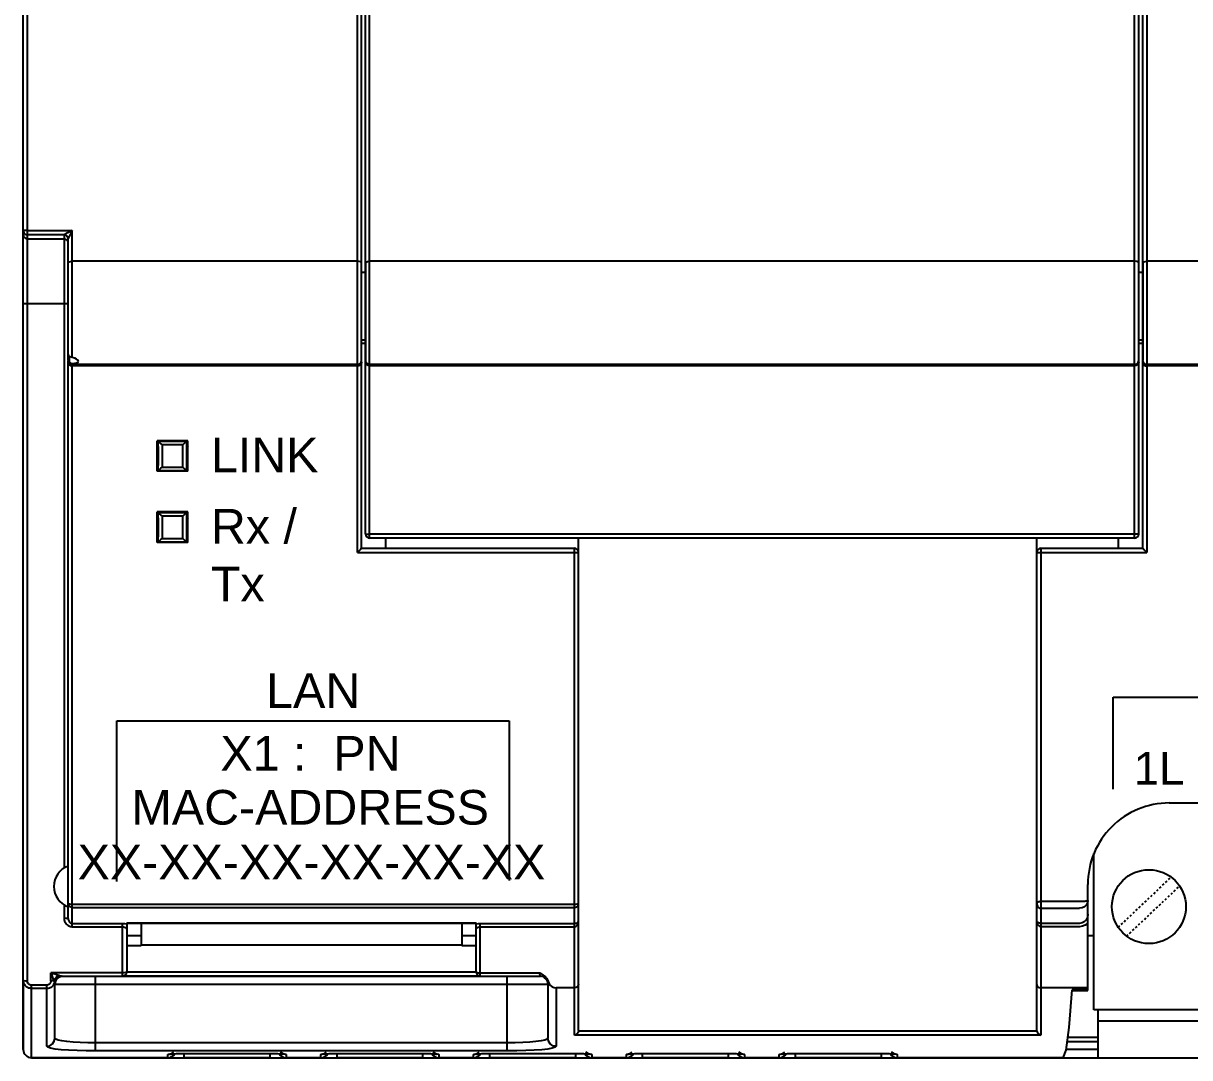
# Model space of a CAD drawing. Header units: inches. Extents: x 57 to 2760, y -193 to 2149.
# Drawn here: x 390 to 447.2, y 1772.8 to 1823.6 of the extents above; entities that cross this region are included whole.
import ezdxf

# ---------------------------------------------------------------- set-up
doc = ezdxf.new("R2010")
doc.units = ezdxf.units.IN
doc.header["$MEASUREMENT"] = 0
doc.linetypes.add('DOT', pattern=[0.2, 0.1, -0.1])
doc.styles.get("Standard").update_dxf_attribs({"font": 'arial.ttf'})

msp = doc.modelspace()

# ---------------------------------------------------------------- linework, layer by layer
at = {"color": 7, "linetype": 'Continuous'}
for p, q in [((389.97114, 1773.19462), (389.97114, 1872.39462)), ((390.17114, 1776.56641), (390.17114, 1869.02283)), ((406.37114, 1797.5811), (406.37114, 1850.50814)), ((445.12114, 1850.50814), (445.12114, 1797.5811)), ((406.57114, 1797.79417), (406.57114, 1850.29507)), ((406.97114, 1798.29462), (406.97114, 1849.79462)), ((444.52114, 1798.29462), (444.52114, 1849.79462)), ((444.92114, 1797.79417), (444.92114, 1850.29507)), ((406.77114, 1798.49462), (406.77114, 1849.59462)), ((444.72114, 1798.49462), (444.72114, 1849.59462)), ((406.57114, 1811.79818), (406.57114, 1838.58396)), ((390.17114, 1813.37762), (392.37114, 1813.37762)), ((390.17114, 1813.18286), (391.97356, 1813.18286)), ((391.97114, 1813.179), (391.97114, 1782.09265)), ((392.07502, 1813.23102), (392.03478, 1813.2115)), ((392.19336, 1813.28918), (392.07502, 1813.23102)), ((392.37114, 1813.37762), (392.19336, 1813.28918)), ((392.37114, 1813.37762), (392.22308, 1813.08304)), ((392.37114, 1807.14898), (392.37114, 1813.37762)), ((390.17114, 1812.98244), (391.97114, 1812.98244)), ((392.17114, 1807.04377), (392.17114, 1812.97977)), ((392.22308, 1813.08304), (392.19385, 1813.02554)), ((406.37114, 1811.87849), (392.37114, 1811.87849)), ((406.77114, 1811.79818), (406.77114, 1807.00654)), ((444.52114, 1811.87849), (406.97114, 1811.87849)), ((444.92114, 1811.79818), (444.92114, 1807.00527)), ((477.57114, 1811.87849), (445.12114, 1811.87849)), ((406.77114, 1811.32784), (406.57114, 1811.32784)), ((444.92114, 1811.32784), (444.72114, 1811.32784)), ((389.97114, 1809.79462), (392.17114, 1809.79462)), ((406.77114, 1808.00147), (406.57114, 1808.00147)), ((444.92114, 1808.00147), (444.72114, 1808.00147)), ((406.77114, 1807.84176), (406.57114, 1807.84176)), ((444.92114, 1807.84176), (444.72114, 1807.84176)), ((392.17114, 1779.62194), (392.17114, 1807.00527)), ((392.22114, 1807.22572), (392.22114, 1806.9179)), ((392.37114, 1779.22064), (392.37114, 1806.85877)), ((406.57114, 1797.79417), (406.57114, 1806.92251)), ((406.7984, 1806.90755), (406.77116, 1807.00511)), ((444.93636, 1806.92903), (444.92114, 1807.00527)), ((406.37114, 1806.80604), (392.37114, 1806.80604)), ((406.37114, 1806.73864), (392.37114, 1806.73864)), ((444.52114, 1806.80874), (406.97114, 1806.80874)), ((444.52114, 1806.74111), (406.97114, 1806.74111)), ((477.57114, 1806.80604), (445.12114, 1806.80604)), ((477.57114, 1806.73864), (445.12114, 1806.73864)), ((398.0394, 1803.07141), (396.53606, 1803.07141)), ((396.53606, 1803.07141), (396.58097, 1803.0265)), ((396.58097, 1803.0265), (396.6102, 1803.02598)), ((396.6102, 1803.02598), (396.62482, 1803.02572)), ((397.95065, 1803.02572), (396.62482, 1803.02572)), ((397.79374, 1802.86189), (396.78172, 1802.86189)), ((397.95065, 1803.02572), (397.99449, 1803.0265)), ((398.0394, 1803.07141), (397.99449, 1803.0265)), ((398.03869, 1802.83298), (398.02085, 1802.8197)), ((398.02085, 1802.8197), (398.03846, 1802.754)), ((398.01234, 1802.39842), (398.01233, 1802.24343)), ((398.01233, 1802.24343), (398.01316, 1802.09562)), ((398.01317, 1802.54577), (398.01234, 1802.39842)), ((396.78172, 1801.77758), (397.79374, 1801.77758)), ((398.01316, 1802.09562), (398.01472, 1801.97011)), ((398.02085, 1801.81978), (398.03846, 1801.88548)), ((396.53606, 1801.56807), (396.58097, 1801.61298)), ((398.0394, 1801.56807), (396.53606, 1801.56807)), ((396.62481, 1801.61376), (396.58097, 1801.61298)), ((396.62481, 1801.61376), (397.95065, 1801.61376)), ((397.96527, 1801.6135), (397.95065, 1801.61376)), ((397.99449, 1801.61298), (397.96527, 1801.6135)), ((398.0394, 1801.56807), (397.99449, 1801.61298)), ((396.53606, 1799.57141), (396.58097, 1799.5265)), ((398.0394, 1799.57141), (396.53606, 1799.57141)), ((396.58097, 1799.5265), (396.6102, 1799.52598)), ((396.6102, 1799.52598), (396.62482, 1799.52572)), ((397.95065, 1799.52572), (396.62482, 1799.52572)), ((397.95065, 1799.52572), (397.99449, 1799.5265)), ((398.0394, 1799.57141), (397.99449, 1799.5265)), ((397.79374, 1799.36189), (396.78172, 1799.36189)), ((398.01234, 1798.89842), (398.01233, 1798.74343)), ((398.01317, 1799.04577), (398.01234, 1798.89842)), ((398.03869, 1799.33298), (398.02085, 1799.3197)), ((398.02085, 1799.3197), (398.03846, 1799.254)), ((396.78172, 1798.27758), (397.79374, 1798.27758)), ((398.01233, 1798.74343), (398.01316, 1798.59562)), ((398.01316, 1798.59562), (398.01472, 1798.47011)), ((398.02085, 1798.31978), (398.03846, 1798.38548)), ((444.52114, 1798.48139), (406.97114, 1798.48139)), ((444.52114, 1798.29462), (406.97114, 1798.29462)), ((444.52114, 1798.29462), (406.97114, 1798.29462)), ((407.77114, 1797.79462), (407.77114, 1798.29462)), ((417.22114, 1774.1282), (417.22114, 1798.29462)), ((439.72114, 1774.12831), (439.72114, 1798.29462)), ((443.72114, 1797.79462), (443.72114, 1798.29462)), ((396.53606, 1798.06807), (396.58097, 1798.11298)), ((398.0394, 1798.06807), (396.53606, 1798.06807)), ((396.62481, 1798.11376), (396.58097, 1798.11298)), ((396.62481, 1798.11376), (397.95065, 1798.11376)), ((397.96527, 1798.1135), (397.95065, 1798.11376)), ((397.99449, 1798.11298), (397.96527, 1798.1135)), ((398.0394, 1798.06807), (397.99449, 1798.11298)), ((406.57114, 1797.79462), (417.02114, 1797.79462)), ((417.02114, 1773.90033), (417.02114, 1797.79462)), ((439.92114, 1797.79462), (444.92114, 1797.79462)), ((439.92114, 1797.79462), (439.92114, 1773.90033)), ((406.37114, 1797.5811), (417.02114, 1797.5811)), ((417.22114, 1774.12831), (417.22114, 1797.59462)), ((439.92114, 1797.5811), (445.12114, 1797.5811)), ((446.22114, 1785.29462), (472.22111, 1785.29462)), ((442.52114, 1775.14462), (442.52114, 1782.81449)), ((442.22114, 1780.50962), (442.22114, 1781.29462)), ((442.22114, 1776.09161), (442.22114, 1781.29462)), ((391.97114, 1780.29659), (391.97114, 1779.65211)), ((392.37114, 1780.33179), (417.02114, 1780.33179)), ((392.37114, 1780.15894), (417.02114, 1780.15894)), ((439.92114, 1780.46907), (441.82114, 1780.46907)), ((439.92114, 1780.12325), (441.82114, 1780.12325)), ((392.37114, 1779.38322), (394.84614, 1779.38322)), ((394.84614, 1776.79462), (394.84614, 1779.38322)), ((394.84614, 1779.38322), (394.94915, 1779.37939)), ((394.94915, 1779.37939), (395.04614, 1779.36806)), ((395.04614, 1779.4129), (395.04614, 1776.99462)), ((395.04614, 1779.4129), (412.19614, 1779.4129)), ((395.04614, 1779.39927), (412.19614, 1779.39927)), ((395.74714, 1779.39927), (395.74714, 1778.31462)), ((411.49514, 1779.39927), (411.49514, 1778.31462)), ((412.19614, 1776.99462), (412.19614, 1779.4129)), ((412.19614, 1779.36806), (412.29298, 1779.37938)), ((412.29298, 1779.37938), (412.39614, 1779.38322)), ((412.39614, 1779.38322), (417.02114, 1779.38322)), ((412.39614, 1776.79462), (412.39614, 1779.38322)), ((441.82105, 1779.38322), (439.92114, 1779.38322)), ((392.37114, 1779.22064), (394.84614, 1779.22064)), ((395.04614, 1778.79462), (395.74714, 1778.79462)), ((411.49514, 1778.79462), (412.19614, 1778.79462)), ((412.39614, 1779.22064), (417.02114, 1779.22064)), ((441.82114, 1779.22064), (439.92114, 1779.22064)), ((442.22114, 1778.79462), (442.52114, 1778.79462)), ((395.04614, 1778.29462), (395.74714, 1778.29462)), ((411.49514, 1778.31462), (395.74714, 1778.31462)), ((411.49514, 1778.29462), (412.19614, 1778.29462)), ((389.97114, 1776.59967), (389.97114, 1773.19462)), ((391.32114, 1776.56641), (391.32114, 1776.9618)), ((394.84614, 1776.96175), (391.32114, 1776.9618)), ((391.41955, 1776.67492), (391.45478, 1776.57492)), ((391.45478, 1776.57492), (391.52629, 1776.68267)), ((391.50669, 1776.49499), (391.58541, 1776.65007)), ((391.58541, 1776.65007), (391.72202, 1776.75668)), ((391.72202, 1776.75668), (391.89061, 1776.79462)), ((391.89061, 1776.79462), (415.35063, 1776.79462)), ((393.52114, 1773.12586), (393.52114, 1776.79462)), ((412.39614, 1776.79462), (394.84614, 1776.79462)), ((412.19614, 1776.99462), (395.04614, 1776.99462)), ((412.39614, 1776.96175), (415.32917, 1776.96175)), ((413.72114, 1773.12586), (413.72114, 1776.79462)), ((415.73588, 1776.49854), (415.65606, 1776.65194)), ((415.73886, 1776.52908), (415.78282, 1776.42533)), ((390.37114, 1772.79462), (390.37114, 1776.3493)), ((391.12114, 1776.3493), (390.37114, 1776.3493)), ((391.12112, 1776.18957), (390.37114, 1776.18957)), ((391.12114, 1773.35186), (391.12114, 1776.3493)), ((391.52114, 1773.74965), (391.52114, 1776.39462)), ((391.52114, 1773.74963), (391.52114, 1776.39462)), ((391.52114, 1776.39462), (415.72114, 1776.39462)), ((415.72114, 1776.39462), (415.72114, 1773.74965)), ((417.02114, 1776.22281), (416.12114, 1776.22281)), ((416.12114, 1776.22281), (416.12114, 1773.35186)), ((442.22114, 1776.22281), (439.92114, 1776.22281)), ((441.30581, 1774.27635), (441.45271, 1776.1182)), ((441.44914, 1776.09161), (442.22114, 1776.09161)), ((442.22114, 1776.1182), (441.45271, 1776.1182)), ((475.43114, 1775.14462), (442.52114, 1775.14462)), ((442.72114, 1775.14462), (442.72114, 1772.79462)), ((442.72114, 1774.60462), (475.72114, 1774.60462)), ((439.92114, 1773.90033), (417.02114, 1773.90033)), ((439.72338, 1774.09812), (417.2189, 1774.09812)), ((417.22114, 1774.12831), (417.22108, 1774.12326)), ((441.24113, 1773.79462), (442.72114, 1773.79462)), ((413.72114, 1773.12586), (393.52114, 1773.12586)), ((413.72113, 1773.52453), (393.52115, 1773.52453)), ((442.72114, 1773.19462), (441.16056, 1773.19462)), ((441.21427, 1773.59462), (442.72114, 1773.59462)), ((397.07114, 1772.79462), (390.37114, 1772.79462)), ((390.37114, 1772.79462), (479.57114, 1772.79462)), ((397.07114, 1772.79462), (397.07114, 1772.95281)), ((397.82751, 1773.00038), (402.07114, 1773.00045)), ((397.87114, 1773.00128), (402.07114, 1773.00128)), ((397.87114, 1772.79462), (397.87114, 1773.00128)), ((402.07114, 1772.79462), (397.87114, 1772.79462)), ((402.07114, 1773.00128), (402.07114, 1772.79462)), ((402.87114, 1772.95281), (402.87114, 1772.79462)), ((404.57114, 1772.79462), (402.87114, 1772.79462)), ((404.57114, 1772.79462), (404.57114, 1772.95281)), ((405.32751, 1773.00038), (409.57114, 1773.00045)), ((405.37114, 1773.00128), (409.57114, 1773.00128)), ((405.37114, 1772.79462), (405.37114, 1773.00128)), ((409.57114, 1772.79462), (405.37114, 1772.79462)), ((409.57114, 1773.00128), (409.57114, 1772.79462)), ((410.37114, 1772.95281), (410.37114, 1772.79462)), ((412.07114, 1772.79462), (410.37114, 1772.79462)), ((412.07114, 1772.79462), (412.07114, 1772.95281)), ((412.82751, 1773.00038), (417.07114, 1773.00045)), ((412.87114, 1773.00128), (417.07114, 1773.00128)), ((412.87114, 1772.79462), (412.87114, 1773.00128)), ((417.07114, 1772.79462), (412.87114, 1772.79462)), ((417.07114, 1773.00128), (417.07114, 1772.79462)), ((417.87114, 1772.95281), (417.87114, 1772.79462)), ((419.57114, 1772.79462), (417.87114, 1772.79462)), ((419.57114, 1772.79462), (419.57114, 1772.95281)), ((420.32751, 1773.00038), (424.57114, 1773.00045)), ((420.37114, 1773.00128), (424.57114, 1773.00128)), ((420.37114, 1772.79462), (420.37114, 1773.00128)), ((424.57114, 1772.79462), (420.37114, 1772.79462)), ((424.57114, 1773.00128), (424.57114, 1772.79462)), ((425.37114, 1772.95281), (425.37114, 1772.79462)), ((427.07114, 1772.79462), (425.37114, 1772.79462)), ((427.07114, 1772.79462), (427.07114, 1772.95281)), ((427.82751, 1773.00038), (432.07114, 1773.00045)), ((427.87114, 1773.00128), (432.07114, 1773.00128)), ((427.87114, 1772.79462), (427.87114, 1773.00128)), ((432.07114, 1772.79462), (427.87114, 1772.79462)), ((432.07114, 1773.00128), (432.07114, 1772.79462)), ((432.87114, 1772.95281), (432.87114, 1772.79462)), ((441.00644, 1772.79462), (432.87114, 1772.79462))]:
    msp.add_line(p, q, dxfattribs=at)
for p, q in [((443.46139, 1785.96903), (443.46139, 1790.48261)), ((443.46139, 1790.48261), (462.93614, 1790.48261)), ((394.55277, 1789.32277), (413.82367, 1789.32277)), ((394.55277, 1781.43393), (394.55277, 1789.32277)), ((413.82367, 1789.32277), (413.82367, 1781.49508))]:
    msp.add_line(p, q)
at = {"linetype": 'DOT'}
for p, q in [((443.71529, 1779.19139), (446.31437, 1781.65344)), ((444.12791, 1778.7558), (446.72699, 1781.21785))]:
    msp.add_line(p, q, dxfattribs=at)
at = {"color": 7, "linetype": 'Continuous'}
for points in [[(389.97114, 1813.3821), (389.97399, 1813.34858), (389.9835, 1813.31315), (390.00114, 1813.27715), (390.02824, 1813.2427), (390.06574, 1813.21277), (390.11376, 1813.19124), (390.17114, 1813.18286)], [(390.17114, 1813.37762), (390.09412, 1813.37796), (390.0284, 1813.37896), (389.98574, 1813.38042), (389.97114, 1813.3821)], [(389.97114, 1813.18168), (389.98636, 1813.10544), (390.02972, 1813.0408), (390.0946, 1812.99761), (390.17114, 1812.98244)], [(391.97356, 1813.18286), (391.97172, 1813.1809), (391.97114, 1813.179)], [(391.97114, 1813.179), (392.07114, 1813.15231), (392.14434, 1813.07939), (392.17114, 1812.97977)], [(392.03478, 1813.2115), (391.99949, 1813.19463), (391.98438, 1813.1876), (391.97356, 1813.18286)], [(391.97356, 1813.18286), (392.07227, 1813.15562), (392.14492, 1813.08299), (392.17235, 1812.98414)], [(391.97114, 1812.98244), (392.04768, 1812.96728), (392.11256, 1812.92409), (392.15592, 1812.85945)], [(392.17235, 1812.98414), (392.17143, 1812.98191), (392.17114, 1812.97977)], [(392.19385, 1813.02554), (392.17776, 1812.9943), (392.17235, 1812.98414)], [(392.17114, 1811.79818), (392.18504, 1811.82801), (392.22633, 1811.85394), (392.2912, 1811.87193), (392.37114, 1811.87849)], [(406.57114, 1811.79818), (406.55724, 1811.82801), (406.51595, 1811.85394), (406.45108, 1811.87193), (406.37114, 1811.87849)], [(406.77114, 1811.79818), (406.79586, 1811.83729), (406.86739, 1811.86705), (406.97114, 1811.87849)], [(444.72114, 1811.79818), (444.69642, 1811.83729), (444.62489, 1811.86705), (444.52114, 1811.87849)], [(444.92114, 1811.79818), (444.93504, 1811.82801), (444.97633, 1811.85394), (445.0412, 1811.87193), (445.12114, 1811.87849)], [(392.22114, 1807.22572), (392.18407, 1807.28426), (392.17114, 1807.35159)], [(392.17114, 1807.04377), (392.18407, 1806.97645), (392.22114, 1806.9179)], [(392.37114, 1806.80604), (392.2946, 1806.8212), (392.22972, 1806.86439), (392.18636, 1806.92903), (392.17114, 1807.00527)], [(392.37114, 1806.73864), (392.30991, 1806.74747), (392.25538, 1806.77257), (392.21158, 1806.81165), (392.18188, 1806.86306), (392.17114, 1806.92251)], [(392.37114, 1807.14898), (392.316, 1807.16383), (392.26359, 1807.1902), (392.22114, 1807.22572)], [(392.22114, 1806.9179), (392.26359, 1806.88375), (392.316, 1806.86293), (392.37114, 1806.85877)], [(392.67114, 1806.97554), (392.65019, 1807.02485), (392.58898, 1807.07474), (392.49286, 1807.11845), (392.37114, 1807.14898)], [(392.37114, 1806.85877), (392.49286, 1806.87308), (392.58898, 1806.89743), (392.65019, 1806.93201), (392.67114, 1806.97554)], [(406.37114, 1806.80604), (406.44768, 1806.8212), (406.51256, 1806.86439), (406.55592, 1806.92903), (406.57114, 1807.00527)], [(406.54076, 1806.82509), (406.50099, 1806.78267), (406.44409, 1806.75131), (406.37114, 1806.73864)], [(406.57114, 1806.92251), (406.56382, 1806.87322), (406.54076, 1806.82509)], [(406.97114, 1806.74111), (406.89421, 1806.75526), (406.82973, 1806.79499), (406.78698, 1806.85334), (406.77114, 1806.92511)], [(406.97114, 1806.80873), (406.87153, 1806.8352), (406.7984, 1806.90755)], [(444.52114, 1806.80873), (444.62033, 1806.83496), (444.69358, 1806.90706), (444.72113, 1807.00654)], [(444.72114, 1806.92511), (444.70535, 1806.85345), (444.66279, 1806.79521), (444.59821, 1806.75532), (444.52114, 1806.74111)], [(444.92114, 1806.92251), (444.92846, 1806.87322), (444.95152, 1806.82509), (444.99129, 1806.78267), (445.04819, 1806.75131), (445.12114, 1806.73864)], [(445.12114, 1806.80604), (445.0446, 1806.8212), (444.97972, 1806.86439), (444.93636, 1806.92903)], [(396.53606, 1801.56807), (396.53755, 1802.06695), (396.53755, 1802.57288), (396.53606, 1803.07141)], [(396.58097, 1803.0265), (396.58238, 1802.55685), (396.58238, 1802.08291), (396.58097, 1801.61298)], [(396.62482, 1803.02572), (396.67538, 1802.97137), (396.72772, 1802.91678), (396.78172, 1802.86189)], [(396.78178, 1802.86189), (396.78239, 1802.1385), (396.78179, 1801.77758)], [(397.79368, 1801.77758), (397.79308, 1802.50096), (397.79368, 1802.86189)], [(397.95065, 1803.02572), (397.90009, 1802.97137), (397.84775, 1802.91678), (397.79374, 1802.86189)], [(397.99449, 1801.61298), (397.99308, 1802.08291), (397.99308, 1802.55685), (397.99449, 1803.0265)], [(398.02085, 1802.8197), (398.01947, 1802.81238), (398.01815, 1802.79316), (398.01691, 1802.76283), (398.01578, 1802.72201), (398.01475, 1802.67142), (398.01317, 1802.54577)], [(398.0394, 1801.56807), (398.03792, 1802.06695), (398.03792, 1802.57288), (398.0394, 1803.07141)], [(396.62481, 1801.61376), (396.67537, 1801.6681), (396.72772, 1801.7227), (396.78172, 1801.77758)], [(397.95065, 1801.61376), (397.90009, 1801.6681), (397.84774, 1801.7227), (397.79374, 1801.77758)], [(398.01472, 1801.97011), (398.01573, 1801.91935), (398.01687, 1801.87791), (398.01813, 1801.84679), (398.01947, 1801.8271), (398.02085, 1801.81978)], [(396.53606, 1798.06807), (396.53755, 1798.56695), (396.53755, 1799.07288), (396.53606, 1799.57141)], [(396.58097, 1799.5265), (396.58238, 1799.05685), (396.58238, 1798.58291), (396.58097, 1798.11298)], [(396.62482, 1799.52572), (396.67538, 1799.47137), (396.72772, 1799.41678), (396.78172, 1799.36189)], [(397.95065, 1799.52572), (397.90009, 1799.47137), (397.84775, 1799.41678), (397.79374, 1799.36189)], [(397.99449, 1798.11298), (397.99308, 1798.58291), (397.99308, 1799.05685), (397.99449, 1799.5265)], [(398.0394, 1798.06807), (398.03792, 1798.56695), (398.03792, 1799.07288), (398.0394, 1799.57141)], [(396.78178, 1799.36189), (396.78239, 1798.6385), (396.78179, 1798.27758)], [(397.79368, 1798.27758), (397.79308, 1799.00096), (397.79368, 1799.36189)], [(398.02085, 1799.3197), (398.01947, 1799.31238), (398.01815, 1799.29316), (398.01691, 1799.26283), (398.01578, 1799.22201), (398.01475, 1799.17142), (398.01317, 1799.04577)], [(396.62481, 1798.11376), (396.67537, 1798.1681), (396.72772, 1798.2227), (396.78172, 1798.27758)], [(397.95065, 1798.11376), (397.90009, 1798.1681), (397.84774, 1798.2227), (397.79374, 1798.27758)], [(398.01472, 1798.47011), (398.01573, 1798.41935), (398.01687, 1798.37791), (398.01813, 1798.34679), (398.01947, 1798.3271), (398.02085, 1798.31978)], [(406.77114, 1798.49462), (406.79684, 1798.48813), (406.87016, 1798.4832), (406.97114, 1798.48139)], [(444.72114, 1798.49462), (444.69543, 1798.48813), (444.62212, 1798.4832), (444.52114, 1798.48139)], [(406.57114, 1797.79417), (406.55632, 1797.77429), (406.5212, 1797.73543), (406.47503, 1797.68675), (406.42341, 1797.63374), (406.37114, 1797.5811)], [(444.92114, 1797.79417), (444.93596, 1797.77429), (444.97107, 1797.73543), (445.01725, 1797.68675), (445.06886, 1797.63374), (445.12114, 1797.5811)], [(417.02114, 1797.5811), (417.0616, 1797.58138), (417.10398, 1797.58232), (417.14565, 1797.58404), (417.18281, 1797.58666), (417.21026, 1797.59022), (417.22114, 1797.59462)], [(439.72114, 1797.59462), (439.72528, 1797.59188), (439.7391, 1797.58902), (439.76463, 1797.5862), (439.8034, 1797.58369), (439.85608, 1797.58184), (439.92114, 1797.5811)], [(441.82114, 1780.46907), (441.87971, 1780.46951), (441.943, 1780.471), (442.00861, 1780.47379), (442.0732, 1780.47812), (442.13232, 1780.48414), (442.18, 1780.49171), (442.21069, 1780.50042), (442.22114, 1780.50962)], [(442.22114, 1780.50962), (442.20185, 1780.39108), (442.14529, 1780.28324), (442.05666, 1780.19733), (441.94503, 1780.14225), (441.82114, 1780.12325)], [(392.17114, 1780.35213), (392.18647, 1780.34432), (392.23065, 1780.33765), (392.29556, 1780.33329), (392.37114, 1780.33179)], [(392.37114, 1780.15894), (392.29556, 1780.17327), (392.23065, 1780.21463), (392.18647, 1780.27795), (392.17114, 1780.35213)], [(417.02114, 1780.33179), (417.09671, 1780.33329), (417.16163, 1780.33765), (417.20581, 1780.34432), (417.22114, 1780.35213)], [(417.02114, 1780.15894), (417.09671, 1780.17327), (417.16163, 1780.21463), (417.20581, 1780.27795), (417.22114, 1780.35213)], [(439.72114, 1780.35213), (439.72409, 1780.37212), (439.73199, 1780.39009), (439.74358, 1780.40593), (439.75777, 1780.41957), (439.77379, 1780.43119), (439.79178, 1780.44131), (439.81168, 1780.45), (439.83295, 1780.45708), (439.85498, 1780.46247), (439.87722, 1780.46619), (439.89918, 1780.46835), (439.92114, 1780.46907)], [(439.72114, 1780.35213), (439.72409, 1780.31298), (439.73199, 1780.27776), (439.74358, 1780.2468), (439.75778, 1780.22009), (439.77379, 1780.19736), (439.79179, 1780.17757), (439.81168, 1780.16057), (439.83295, 1780.1467), (439.85498, 1780.13614), (439.87722, 1780.12884), (439.89918, 1780.12464), (439.92114, 1780.12325)], [(391.97114, 1779.65211), (391.97815, 1779.57169), (391.99657, 1779.50076), (392.02317, 1779.43935), (392.05557, 1779.387), (392.0916, 1779.34352), (392.12916, 1779.30857), (392.16676, 1779.28123), (392.20428, 1779.25998), (392.24241, 1779.2436), (392.28228, 1779.23142), (392.32494, 1779.22353), (392.37114, 1779.22064)], [(391.97114, 1779.65211), (392.07114, 1779.64807), (392.14434, 1779.63702), (392.17114, 1779.62194)], [(392.17114, 1779.62194), (392.17465, 1779.57743), (392.18386, 1779.53819), (392.19716, 1779.50422), (392.21336, 1779.47526), (392.23137, 1779.45121), (392.25015, 1779.43187), (392.26895, 1779.41675), (392.28771, 1779.40499), (392.30677, 1779.39593), (392.32671, 1779.38919), (392.34803, 1779.38482), (392.37114, 1779.38322)], [(417.02114, 1779.22064), (417.04597, 1779.22287), (417.07256, 1779.23032), (417.09983, 1779.24387), (417.12677, 1779.26409), (417.15151, 1779.29026), (417.1723, 1779.3201), (417.18894, 1779.35198), (417.20213, 1779.38619), (417.21214, 1779.42334), (417.21871, 1779.46407), (417.22114, 1779.50887)], [(417.02114, 1779.38322), (417.04597, 1779.38419), (417.07255, 1779.38744), (417.09982, 1779.39336), (417.12677, 1779.40218), (417.15152, 1779.4136), (417.1723, 1779.42661), (417.18894, 1779.44051), (417.20214, 1779.45542), (417.21214, 1779.47161), (417.21871, 1779.48936), (417.22114, 1779.50887)], [(439.92114, 1779.38322), (439.8683, 1779.38768), (439.82539, 1779.39856), (439.79353, 1779.41213), (439.77049, 1779.42624), (439.75335, 1779.4405), (439.74004, 1779.45557), (439.73004, 1779.47181), (439.72353, 1779.4895), (439.72114, 1779.50887)], [(439.92114, 1779.22064), (439.86829, 1779.23089), (439.82539, 1779.25579), (439.79353, 1779.2869), (439.77049, 1779.31924), (439.75335, 1779.35196), (439.74004, 1779.38652), (439.73004, 1779.4238), (439.72353, 1779.4644), (439.72114, 1779.50887)], [(442.22114, 1779.83768), (442.19944, 1779.69016), (442.1384, 1779.56102), (442.04769, 1779.4632), (441.93915, 1779.40346), (441.82105, 1779.38322)], [(442.22114, 1779.38548), (442.0996, 1779.29463), (441.96452, 1779.2394), (441.82114, 1779.22064)], [(394.84614, 1779.22064), (394.89524, 1779.21623), (394.94195, 1779.2031), (394.98354, 1779.18137), (395.01684, 1779.15182), (395.03856, 1779.1161), (395.04614, 1779.07693)], [(412.19614, 1779.07693), (412.20375, 1779.11618), (412.22552, 1779.15192), (412.25887, 1779.18146), (412.30043, 1779.20314), (412.34702, 1779.21623), (412.39614, 1779.22064)], [(389.97114, 1776.59967), (389.99793, 1776.58304), (390.07114, 1776.57086), (390.17114, 1776.56641)], [(390.37114, 1776.18957), (390.32598, 1776.19219), (390.28253, 1776.19976), (390.23938, 1776.21246), (390.19586, 1776.23104), (390.15189, 1776.25667), (390.10796, 1776.29084), (390.06552, 1776.3351), (390.02736, 1776.39002), (389.99714, 1776.45424), (389.97778, 1776.52525), (389.97114, 1776.59967)], [(390.37114, 1776.3493), (390.34856, 1776.35069), (390.32683, 1776.3547), (390.30526, 1776.36142), (390.2835, 1776.37125), (390.26151, 1776.38482), (390.23955, 1776.40291), (390.21834, 1776.42633), (390.19926, 1776.4554), (390.18414, 1776.4894), (390.17446, 1776.527), (390.17114, 1776.56641)], [(391.50765, 1776.49409), (391.48754, 1776.43515), (391.45763, 1776.37795), (391.41819, 1776.32503), (391.37009, 1776.27868), (391.31459, 1776.24073), (391.25327, 1776.21259), (391.18807, 1776.19535), (391.12112, 1776.18957)], [(391.32114, 1776.56641), (391.31891, 1776.53405), (391.31157, 1776.50006), (391.29852, 1776.46611), (391.27961, 1776.43396), (391.25523, 1776.40532), (391.22611, 1776.38161), (391.19321, 1776.36388), (391.15774, 1776.35297), (391.12114, 1776.3493)], [(391.32099, 1776.9618), (391.41268, 1776.93198), (391.51143, 1776.9008), (391.6164, 1776.86881), (391.72205, 1776.83822)], [(391.32114, 1776.96175), (391.35166, 1776.87189), (391.41955, 1776.67492)], [(391.45478, 1776.57492), (391.39269, 1776.56861), (391.32114, 1776.56641)], [(391.45478, 1776.57492), (391.46769, 1776.5542), (391.48837, 1776.52058)], [(391.48837, 1776.52058), (391.49624, 1776.50828), (391.50241, 1776.49952), (391.50669, 1776.49499)], [(391.50669, 1776.49499), (391.50727, 1776.49455), (391.50765, 1776.49409)], [(391.50765, 1776.49409), (391.51775, 1776.44484), (391.52114, 1776.39462)], [(391.50766, 1776.49409), (391.5867, 1776.64959), (391.72426, 1776.75655), (391.89417, 1776.79463)], [(391.52629, 1776.68267), (391.61866, 1776.77367), (391.72205, 1776.83822)], [(391.72205, 1776.83822), (391.79725, 1776.81683), (391.82847, 1776.80806), (391.85488, 1776.80108), (391.87589, 1776.79639), (391.89061, 1776.79462)], [(395.04614, 1776.99462), (395.03075, 1776.98198), (394.98625, 1776.97117), (394.92128, 1776.96416), (394.84614, 1776.96175)], [(412.19614, 1776.99462), (412.21153, 1776.98198), (412.25603, 1776.97117), (412.321, 1776.96416), (412.39614, 1776.96175)], [(415.32732, 1776.87895), (415.32305, 1776.89734), (415.32116, 1776.91705), (415.32269, 1776.93838), (415.32917, 1776.96175)], [(415.35063, 1776.79462), (415.35596, 1776.79765), (415.35627, 1776.80553), (415.35271, 1776.81684), (415.34679, 1776.83043), (415.33993, 1776.84551), (415.33318, 1776.86171), (415.32732, 1776.87895)], [(415.32917, 1776.96175), (415.37449, 1776.92441), (415.42683, 1776.88817)], [(415.65606, 1776.65194), (415.51911, 1776.7572), (415.35063, 1776.79462)], [(415.42683, 1776.88817), (415.48384, 1776.85005), (415.54308, 1776.80651)], [(415.54308, 1776.80651), (415.60176, 1776.7546), (415.65696, 1776.69161)], [(415.65696, 1776.69161), (415.70436, 1776.61628), (415.73886, 1776.52908)], [(415.72114, 1776.39462), (415.72484, 1776.44713), (415.73588, 1776.49854)], [(415.78282, 1776.42533), (415.84777, 1776.34002), (415.92972, 1776.27575), (416.02375, 1776.23588), (416.12114, 1776.22281)], [(417.22114, 1776.38278), (417.20832, 1776.3264), (417.16908, 1776.27511), (417.10474, 1776.23745), (417.02114, 1776.22281)], [(439.72114, 1776.38278), (439.73396, 1776.3264), (439.7732, 1776.27511), (439.83754, 1776.23745), (439.92114, 1776.22281)], [(441.00644, 1772.79462), (441.15668, 1773.16574), (441.30581, 1774.27635)], [(391.12114, 1773.35186), (391.27421, 1773.38214), (391.40398, 1773.46836), (391.49069, 1773.59741), (391.52114, 1773.74963)], [(393.52115, 1773.52453), (393.13253, 1773.52828), (392.75821, 1773.53951), (392.41319, 1773.55815), (392.11014, 1773.58406), (391.86074, 1773.61692), (391.67483, 1773.65616), (391.5599, 1773.70091), (391.52114, 1773.74963)], [(415.72114, 1773.74963), (415.68238, 1773.70091), (415.56745, 1773.65616), (415.38154, 1773.61692), (415.13213, 1773.58406), (414.82908, 1773.55815), (414.48407, 1773.53951), (414.10975, 1773.52828), (413.72113, 1773.52453)], [(416.12114, 1773.35186), (415.96806, 1773.38214), (415.83829, 1773.46837), (415.75159, 1773.59741), (415.72114, 1773.74963)], [(417.2189, 1774.09812), (417.1894, 1774.01631), (417.14027, 1773.95699), (417.08197, 1773.91874), (417.02114, 1773.90033)], [(417.22108, 1774.12326), (417.22089, 1774.11821), (417.22014, 1774.10814), (417.2189, 1774.09812)], [(439.72338, 1774.09812), (439.72214, 1774.10814), (439.72139, 1774.11821), (439.72114, 1774.12831)], [(439.72338, 1774.09812), (439.75288, 1774.01631), (439.80201, 1773.95699), (439.86031, 1773.91874), (439.92114, 1773.90033)], [(393.52114, 1773.12586), (393.05501, 1773.12961), (392.60597, 1773.14088), (392.19194, 1773.15959), (391.82812, 1773.1856), (391.52859, 1773.21862), (391.30543, 1773.25805), (391.16757, 1773.30298), (391.12114, 1773.35186)], [(397.07114, 1772.95281), (397.22421, 1772.98321), (397.35398, 1773.06978)], [(402.87114, 1772.95281), (402.71807, 1772.98321), (402.5883, 1773.06978)], [(404.57114, 1772.95281), (404.72421, 1772.98321), (404.85398, 1773.06978)], [(410.37114, 1772.95281), (410.21807, 1772.98321), (410.0883, 1773.06978)], [(412.07114, 1772.95281), (412.22421, 1772.98321), (412.35398, 1773.06978)], [(416.12114, 1773.35186), (416.0747, 1773.30298), (415.93684, 1773.25805), (415.71368, 1773.21862), (415.41416, 1773.1856), (415.05034, 1773.15959), (414.63631, 1773.14088), (414.18727, 1773.12961), (413.72114, 1773.12586)], [(417.87114, 1772.95281), (417.71807, 1772.98321), (417.5883, 1773.06978)], [(419.57114, 1772.95281), (419.72421, 1772.98321), (419.85398, 1773.06978)], [(425.37114, 1772.95281), (425.21807, 1772.98321), (425.0883, 1773.06978)], [(427.07114, 1772.95281), (427.22421, 1772.98321), (427.35398, 1773.06978)], [(432.87114, 1772.95281), (432.71807, 1772.98321), (432.5883, 1773.06978)], [(397.07114, 1772.95281), (397.0987, 1772.96479), (397.17886, 1772.97629), (397.30603, 1772.98645)], [(397.18666, 1772.97395), (397.1819, 1772.97289), (397.18806, 1772.97383), (397.21499, 1772.97716), (397.2589, 1772.98131), (397.31914, 1772.98572), (397.39445, 1772.98999), (397.4845, 1772.99383), (397.58792, 1772.99703), (397.70311, 1772.99927), (397.82751, 1773.00038)], [(397.30603, 1772.98645), (397.47172, 1772.99443), (397.6642, 1772.99952), (397.87114, 1773.00128)], [(402.07114, 1773.00128), (402.27796, 1772.99953), (402.47007, 1772.99445), (402.63556, 1772.98649)], [(402.07114, 1773.00046), (402.10742, 1773.0004), (402.23725, 1772.99932), (402.35699, 1772.99695), (402.46397, 1772.99362), (402.55636, 1772.98955), (402.63308, 1772.98507), (402.69281, 1772.9805), (402.73513, 1772.97629), (402.75746, 1772.97336), (402.76066, 1772.97283)], [(402.63556, 1772.98649), (402.76324, 1772.97631), (402.84368, 1772.96477), (402.87114, 1772.95281)], [(404.57114, 1772.95281), (404.5987, 1772.96479), (404.67886, 1772.97629), (404.80603, 1772.98645)], [(404.68666, 1772.97395), (404.6819, 1772.97289), (404.68806, 1772.97383), (404.71499, 1772.97716), (404.7589, 1772.98131), (404.81914, 1772.98572), (404.89445, 1772.98999), (404.9845, 1772.99383), (405.08792, 1772.99703), (405.20311, 1772.99927), (405.32751, 1773.00038)], [(404.80603, 1772.98645), (404.97172, 1772.99443), (405.1642, 1772.99952), (405.37114, 1773.00128)], [(409.57114, 1773.00128), (409.77796, 1772.99953), (409.97007, 1772.99445), (410.13556, 1772.98649)], [(409.57114, 1773.00046), (409.60742, 1773.0004), (409.73725, 1772.99932), (409.85699, 1772.99695), (409.96397, 1772.99362), (410.05636, 1772.98955), (410.13308, 1772.98507), (410.19281, 1772.9805), (410.23513, 1772.97629), (410.25746, 1772.97336), (410.26066, 1772.97283)], [(410.13556, 1772.98649), (410.26324, 1772.97631), (410.34368, 1772.96477), (410.37114, 1772.95281)], [(412.07114, 1772.95281), (412.0987, 1772.96479), (412.17886, 1772.97629), (412.30603, 1772.98645)], [(412.18666, 1772.97395), (412.1819, 1772.97289), (412.18806, 1772.97383), (412.21499, 1772.97716), (412.2589, 1772.98131), (412.31914, 1772.98572), (412.39445, 1772.98999), (412.4845, 1772.99383), (412.58792, 1772.99703), (412.70311, 1772.99927), (412.82751, 1773.00038)], [(412.30603, 1772.98645), (412.47172, 1772.99443), (412.6642, 1772.99952), (412.87114, 1773.00128)], [(417.07114, 1773.00128), (417.27796, 1772.99953), (417.47007, 1772.99445), (417.63556, 1772.98649)], [(417.07114, 1773.00046), (417.10742, 1773.0004), (417.23725, 1772.99932), (417.35699, 1772.99695), (417.46397, 1772.99362), (417.55636, 1772.98955), (417.63308, 1772.98507), (417.69281, 1772.9805), (417.73513, 1772.97629), (417.75746, 1772.97336), (417.76066, 1772.97283)], [(417.63556, 1772.98649), (417.76324, 1772.97631), (417.84368, 1772.96477), (417.87114, 1772.95281)], [(419.57114, 1772.95281), (419.5987, 1772.96479), (419.67886, 1772.97629), (419.80603, 1772.98645)], [(419.68666, 1772.97395), (419.6819, 1772.97289), (419.68806, 1772.97383), (419.71499, 1772.97716), (419.7589, 1772.98131), (419.81914, 1772.98572), (419.89445, 1772.98999), (419.9845, 1772.99383), (420.08792, 1772.99703), (420.20311, 1772.99927), (420.32751, 1773.00038)], [(419.80603, 1772.98645), (419.97172, 1772.99443), (420.1642, 1772.99952), (420.37114, 1773.00128)], [(424.57114, 1773.00128), (424.77796, 1772.99953), (424.97007, 1772.99445), (425.13556, 1772.98649)], [(424.57114, 1773.00046), (424.60742, 1773.0004), (424.73725, 1772.99932), (424.85699, 1772.99695), (424.96397, 1772.99362), (425.05636, 1772.98955), (425.13308, 1772.98507), (425.19281, 1772.9805), (425.23513, 1772.97629), (425.25746, 1772.97336), (425.26066, 1772.97283)], [(425.13556, 1772.98649), (425.26324, 1772.97631), (425.34368, 1772.96477), (425.37114, 1772.95281)], [(427.07114, 1772.95281), (427.0987, 1772.96479), (427.17886, 1772.97629), (427.30603, 1772.98645)], [(427.18666, 1772.97395), (427.1819, 1772.97289), (427.18806, 1772.97383), (427.21499, 1772.97716), (427.2589, 1772.98131), (427.31914, 1772.98572), (427.39445, 1772.98999), (427.4845, 1772.99383), (427.58792, 1772.99703), (427.70311, 1772.99927), (427.82751, 1773.00038)], [(427.30603, 1772.98645), (427.47172, 1772.99443), (427.6642, 1772.99952), (427.87114, 1773.00128)], [(432.07114, 1773.00128), (432.27796, 1772.99953), (432.47007, 1772.99445), (432.63556, 1772.98649)], [(432.07114, 1773.00046), (432.10742, 1773.0004), (432.23725, 1772.99932), (432.35699, 1772.99695), (432.46397, 1772.99362), (432.55636, 1772.98955), (432.63308, 1772.98507), (432.69281, 1772.9805), (432.73513, 1772.97629), (432.75746, 1772.97336), (432.76066, 1772.97283)], [(432.63556, 1772.98649), (432.76324, 1772.97631), (432.84368, 1772.96477), (432.87114, 1772.95281)]]:
    msp.add_lwpolyline(points, dxfattribs=at)
msp.add_circle((445.22114, 1780.20462), 1.815, dxfattribs=at)
for centre, radius, start, end in [((406.97114, 1798.49462), 0.2, 180, 270), ((444.52114, 1798.49462), 0.2, 270, 0), ((444.52114, 1798.49462), 0.2, 270, 360), ((417.02114, 1797.59462), 0.2, 0, 90), ((439.92114, 1797.59462), 0.2, 90, 180), ((446.22114, 1781.29462), 4, 89.999993, 180.000511), ((392.53542, 1781.19462), 1.06429, 110.01596, 249.98404), ((391.92114, 1776.39462), 0.4, 94.316228, 180), ((394.84614, 1776.99462), 0.2, 270, 0), ((412.39614, 1776.99462), 0.2, 180, 270), ((415.32113, 1776.39462), 0.40001, 0, 85.829114), ((390.37114, 1773.19462), 0.4, 180, 270), ((390.37114, 1773.19462), 0.4, 180, 270), ((397.07114, 1773.19462), 0.4, 270, 329.03264), ((402.87114, 1773.19462), 0.4, 210.974861, 270), ((402.87114, 1773.19462), 0.4, 210.974861, 270), ((404.57114, 1773.19462), 0.4, 270, 329.03264), ((410.37114, 1773.19462), 0.4, 210.974861, 270), ((410.37114, 1773.19462), 0.4, 210.974861, 270), ((412.07114, 1773.19462), 0.4, 270, 329.03264), ((417.87114, 1773.19462), 0.4, 210.974861, 270), ((417.87114, 1773.19462), 0.4, 210.974861, 270), ((419.57114, 1773.19462), 0.4, 270, 329.03264), ((425.37114, 1773.19462), 0.4, 210.974861, 270), ((425.37114, 1773.19462), 0.4, 210.974861, 270), ((427.07114, 1773.19462), 0.4, 270, 329.03264), ((432.87114, 1773.19462), 0.4, 210.974861, 270), ((432.87114, 1773.19462), 0.4, 210.974861, 270)]:
    msp.add_arc(centre, radius, start, end, dxfattribs=at)

# ---------------------------------------------------------------- texts
for s, insert, char_height, width, attachment_point in [('LINK', (399.1779, 1803.21842), 1.7, 3.5662222, 1), ('Rx / Tx', (399.1779, 1799.71842), 1.7, 6.8302222, 1), ('LAN', (404.20107, 1791.66116), 1.7, 25.5322771, 2), ('X1 :  PN', (404.06462, 1788.58198), 1.7, 25.5322771, 2), ('1L', (444.47505, 1787.79058), 1.6, 3.5662222, 1), ('MAC-ADDRESS ', (404.05506, 1785.93088), 1.7, 25.5322771, 2), ('XX-XX-XX-XX-XX-XX', (404.11624, 1783.24011), 1.7, 25.5322771, 2)]:
    msp.add_mtext(s, dxfattribs=dict(insert=insert, char_height=char_height, width=width, attachment_point=attachment_point))

doc.saveas('drawing.dxf')
